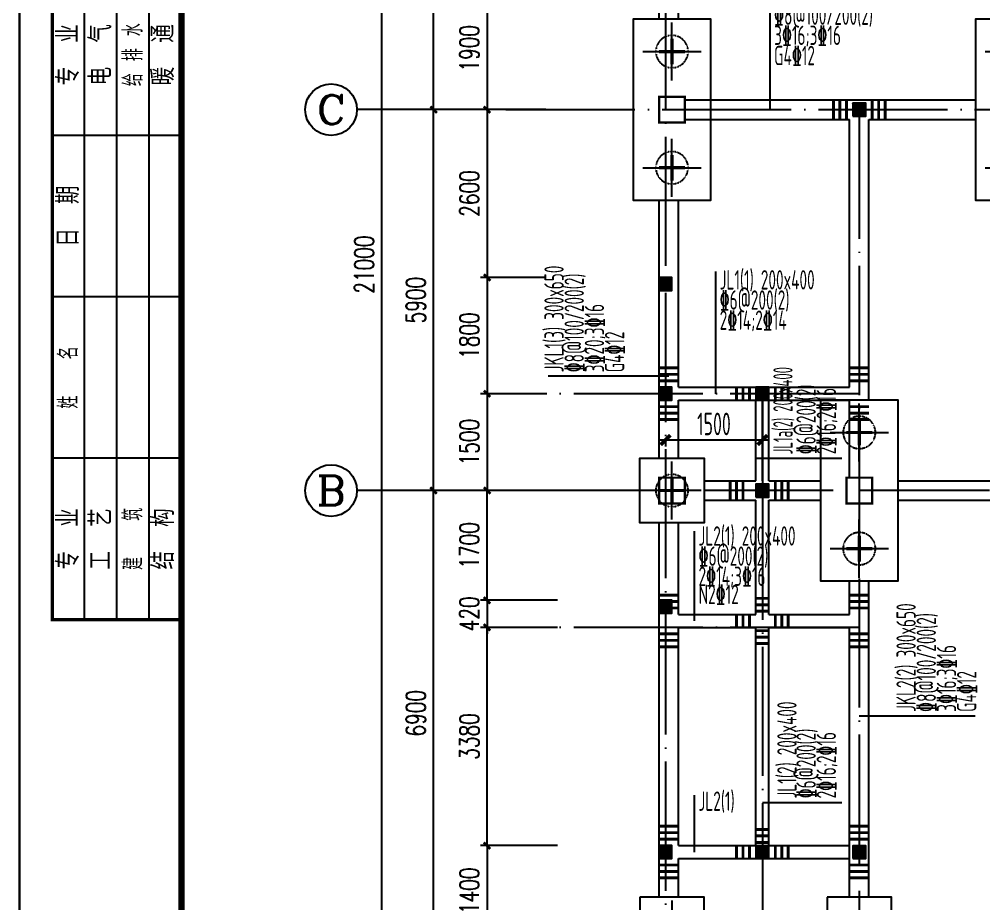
# Model space of a CAD drawing. Extents: x 5827 to 252697, y -546879 to 4066219.
# Drawn here: x 46554 to 61485, y -323895 to -310195 of the extents above; entities that cross this region are included whole.
import ezdxf
from ezdxf.enums import TextEntityAlignment as Align

# ---------------------------------------------------------------- set-up
doc = ezdxf.new("R2010")
doc.units = 0
doc.header["$MEASUREMENT"] = 0
doc.linetypes.add('DASHED', pattern=[0.75, 0.5, -0.25])
doc.linetypes.add('DOTE', pattern=[2.42, 2, -0.2, 0.02, -0.2])
for name, color, linetype in [('AXIS', 3, 'Continuous'), ('AXIS_TEXT', 7, 'Continuous'), ('COLUMN', 9, 'Continuous'), ('CT', 255, 'Continuous'), ('DOTE', 1, 'DOTE'), ('FRAME', 3, 'Continuous'), ('PILE_DASH', 9, 'DASHED'), ('PUB_WALL', 9, 'Continuous'), ('S_BEAM', 4, 'Continuous'), ('S_BEAMDIMMASS', 2, 'Continuous'), ('S_BEAMDIMMASSVER', 2, 'Continuous'), ('S_SUBBEAMHOOP', 1, 'Continuous'), ('WALL', 41, 'Continuous'), ('填充', 8, 'Continuous'), ('柱', 2, 'Continuous'), ('桩线', 3, 'Continuous')]:
    doc.layers.add(name, color=color, linetype=linetype)
doc.styles.add('_TCH_AXIS', font='COMPLEX', dxfattribs={"bigfont": 'GBCBIG'})
doc.styles.add('_TCH_DIM_T3', font='SIMPLEX', dxfattribs={"width": 0.705882, "bigfont": 'GBCBIG'})
doc.styles.add('COMPLEX', font='COMPLEX')
doc.styles.add('DXFS', font='txt.shx', dxfattribs={"width": 0.7, "bigfont": 'dxfs.shx'})
doc.styles.add('HZ', font='tssdeng.shx', dxfattribs={"width": 0.6, "bigfont": 'a.shx'})
doc.styles.get("Standard").update_dxf_attribs({"font": 'tssdeng.shx', "width": 0.6, "bigfont": 'a.shx'})
doc.dimstyles.new('_TCH_ARCH&&100', dxfattribs={"dimtxt": 297.5, "dimasz": 100, "dimexe": 100, "dimexo": 0, "dimgap": 126.25, "dimtad": 1, "dimdec": 0, "dimzin": 0, "dimdsep": 46, "dimtxsty": '_TCH_DIM_T3', "dimblk": 'ARCHTICK', "dimcen": 0.09, "dimclrt": 7, "dimazin": 2, "dimtfac": 1, "dimtdec": 0, "dimtix": 1, "dimtmove": 2, "dimatfit": 3, "dimfxl": 0, "dimtolj": 1, "dimtzin": 0, "dimarcsym": 0})
doc.dimstyles.new('DIMN', dxfattribs={"dimtxt": 350, "dimasz": 150, "dimexe": 100, "dimexo": 100, "dimgap": 75, "dimtad": 1, "dimdec": 0, "dimzin": 0, "dimdsep": 46, "dimtxsty": 'HZ', "dimblk": 'ARCHTICK', "dimcen": 0.09, "dimdle": 100, "dimclrd": 3, "dimclre": 3, "dimclrt": 7, "dimazin": 2, "dimtfac": 1, "dimtdec": 0, "dimtmove": 2, "dimatfit": 3, "dimldrblk": 'ARCHTICK', "dimfxl": 0, "dimtolj": 1, "dimtzin": 0, "dimarcsym": 0})

# ---------------------------------------------------------------- blocks, each defined once
blk = doc.blocks.new('A$C2F0C53E4')
at = {"layer": 'FRAME', "lineweight": 18}
blk.add_line((0, 0), (0, 42000), dxfattribs=at)
at = {"layer": 'FRAME'}
for points in [[(10, 42010, 20, 20, 0), (10, 10, 20, 20, 0), (59410, 10, 20, 20, 0), (59410, 42010, 20, 20, 0)], [(2510, 41010, 100, 100, 0), (2510, 1010, 100, 100, 0), (58410, 1010, 100, 100, 0), (58410, 41010, 100, 100, 0)]]:
    blk.add_lwpolyline(points, format="xyseb", close=True, dxfattribs=at)
blk.add_lwpolyline([(2510, 41010, 50, 50, 0), (510, 41010, 50, 50, 0), (510, 18510, 50, 50, 0), (2510, 18510, 50, 50, 0)], format="xyseb", dxfattribs=at)
for points in [[(1010, 18510), (1010, 41010)], [(1510, 18510), (1510, 41010)], [(2010, 18510), (2010, 41010)], [(2510, 26010), (510, 26010)], [(2510, 23510), (510, 23510)], [(2510, 21010), (510, 21010)]]:
    blk.add_lwpolyline(points, dxfattribs=at)
at = {"layer": 'FRAME', "char_height": 300, "attachment_point": 5, "rotation": 90, "style": 'DXFS'}
for s, insert, width in [('{\\f宋体|b0|i0|c134|p2;专\\Ftxt.shx,dxfs.shx|c134;  \\f宋体|b0|i0|c134|p2;业\\P}', (760, 27260), 1203.38), ('{\\f宋体|b0|i0|c134|p2;电\\Ftxt.shx,dxfs.shx|c134;  \\f宋体|b0|i0|c134|p2;气\\P}', (1260, 27260), 1182.38), ('给 排 水', (1760, 27260), 1352.62), ('{\\f宋体|b0|i0|c134|p2;暖\\Ftxt.shx,dxfs.shx|c134;  \\f宋体|b0|i0|c134|p2;通\\P}', (2230, 27260), 1200.75), ('{\\f宋体|b0|i0|c134|p2;日\\Ftxt.shx,dxfs.shx|c134;  \\f宋体|b0|i0|c134|p2;期\\P}', (760, 24760), 1132.5), ('姓   名', (760, 22260), 1185), ('{\\f宋体|b0|i0|c134|p2;专\\Ftxt.shx,dxfs.shx|c134;  \\f宋体|b0|i0|c134|p2;业\\P}', (760, 19760), 1203.38), ('{\\f宋体|b0|i0|c134|p2;工\\Ftxt.shx,dxfs.shx|c134;  \\f宋体|b0|i0|c134|p2;艺\\P}', (1260, 19760), 1177.12), ('建   筑', (1760, 19760), 1206), ('{\\f宋体|b0|i0|c134|p2;结\\Ftxt.shx,dxfs.shx|c134;  \\f宋体|b0|i0|c134|p2;构\\P}', (2230, 19760), 1192.88)]:
    blk.add_mtext(s, dxfattribs=dict(at, insert=insert, width=width))
blk = doc.blocks.new('_ArchTick')
at = {"color": 0, "linetype": 'ByBlock', "const_width": 0.4}
blk.add_lwpolyline([(-0.5, -0.5), (0.5, 0.5)], dxfattribs=at)
blk = doc.blocks.new('*D219')
at = {"layer": 'AXIS', "color": 0, "lineweight": -2, "transparency": 16777216}
for p, q in [((54085, -317495), (52868, -317495)), ((52968, -324395), (52968, -317495)), ((54085, -324395), (52868, -324395))]:
    blk.add_line(p, q, dxfattribs=at)
at = {"layer": 'Defpoints', "color": 0, "transparency": 16777216}
for p in [(52968, -317495), (54085, -317495), (54085, -324395)]:
    blk.add_point(p, dxfattribs=at)
at = {"layer": 'AXIS', "color": 0, "lineweight": -2, "transparency": 16777216, "xscale": 100, "yscale": 100, "zscale": 100}
for p, rotation in [((52968, -317495), 90), ((52968, -324395), 270)]:
    blk.add_blockref('_ArchTick', p, dxfattribs=dict(at, rotation=rotation))
at = {"layer": 'AXIS', "color": 7, "transparency": 16777216, "insert": (52693, -320945), "char_height": 297.5, "attachment_point": 5, "rotation": 90, "style": '_TCH_DIM_T3'}
blk.add_mtext('\\A1;6900', dxfattribs=at)
blk = doc.blocks.new('*D220')
at = {"layer": 'AXIS', "color": 0, "lineweight": -2, "transparency": 16777216}
for p, q in [((54085, -311595), (52868, -311595)), ((52968, -317495), (52968, -311595)), ((54085, -317495), (52868, -317495))]:
    blk.add_line(p, q, dxfattribs=at)
at = {"layer": 'Defpoints', "color": 0, "transparency": 16777216}
for p in [(52968, -311595), (54085, -311595), (54085, -317495)]:
    blk.add_point(p, dxfattribs=at)
at = {"layer": 'AXIS', "color": 0, "lineweight": -2, "transparency": 16777216, "xscale": 100, "yscale": 100, "zscale": 100}
for p, rotation in [((52968, -311595), 90), ((52968, -317495), 270)]:
    blk.add_blockref('_ArchTick', p, dxfattribs=dict(at, rotation=rotation))
at = {"layer": 'AXIS', "color": 7, "transparency": 16777216, "insert": (52693, -314545), "char_height": 297.5, "attachment_point": 5, "rotation": 90, "style": '_TCH_DIM_T3'}
blk.add_mtext('\\A1;5900', dxfattribs=at)
blk = doc.blocks.new('*D221')
at = {"layer": 'AXIS', "color": 0, "lineweight": -2, "transparency": 16777216}
for p, q in [((54085, -303595), (52868, -303595)), ((52968, -311595), (52968, -303595)), ((54085, -311595), (52868, -311595))]:
    blk.add_line(p, q, dxfattribs=at)
at = {"layer": 'Defpoints', "color": 0, "transparency": 16777216}
for p in [(52968, -303595), (54085, -303595), (54085, -311595)]:
    blk.add_point(p, dxfattribs=at)
at = {"layer": 'AXIS', "color": 0, "lineweight": -2, "transparency": 16777216, "xscale": 100, "yscale": 100, "zscale": 100}
for p, rotation in [((52968, -303595), 90), ((52968, -311595), 270)]:
    blk.add_blockref('_ArchTick', p, dxfattribs=dict(at, rotation=rotation))
at = {"layer": 'AXIS', "color": 7, "transparency": 16777216, "insert": (52693, -307595), "char_height": 297.5, "attachment_point": 5, "rotation": 90, "style": '_TCH_DIM_T3'}
blk.add_mtext('\\A1;8000', dxfattribs=at)
blk = doc.blocks.new('*D223')
at = {"layer": 'AXIS', "color": 0, "lineweight": -2, "transparency": 16777216}
for p, q in [((54085, -303495), (52068, -303495)), ((52168, -324495), (52168, -303495)), ((54085, -324495), (52068, -324495))]:
    blk.add_line(p, q, dxfattribs=at)
at = {"layer": 'Defpoints', "color": 0, "transparency": 16777216}
for p in [(52168, -303495), (54085, -303495), (54085, -324495)]:
    blk.add_point(p, dxfattribs=at)
at = {"layer": 'AXIS', "color": 0, "lineweight": -2, "transparency": 16777216, "xscale": 100, "yscale": 100, "zscale": 100}
for p, rotation in [((52168, -303495), 90), ((52168, -324495), 270)]:
    blk.add_blockref('_ArchTick', p, dxfattribs=dict(at, rotation=rotation))
at = {"layer": 'AXIS', "color": 7, "transparency": 16777216, "insert": (51893, -313995), "char_height": 297.5, "attachment_point": 5, "rotation": 90, "style": '_TCH_DIM_T3'}
blk.add_mtext('\\A1;21000', dxfattribs=at)
blk = doc.blocks.new('_AXISO')
blk.add_circle((0, 0), 0.5)
at = {"layer": 'AXIS_TEXT', "style": 'COMPLEX', "width": 1.041667}
blk.add_attdef('A', text='', height=0.56, dxfattribs=at).set_placement((-0.25, -0.28), (0.25, -0.28), align=Align.FIT)
blk = doc.blocks.new('A$C3FF750EC')
at = {"layer": 'CT', "color": 253, "ltscale": 10}
blk.add_lwpolyline([(0, 0), (0, 1000), (1000, 1000), (1000, 0), (0, 0), (0, 0)], dxfattribs=at)
at = {"layer": 'PILE_DASH', "color": 253, "ltscale": 0.2}
blk.add_lwpolyline([(750, 500, -1), (250, 500, -1)], format="xyb", close=True, dxfattribs=at)
blk.add_lwpolyline([(750, 500, -1), (250, 500, -1)], format="xyb", close=True, dxfattribs=at)
at = {"layer": '柱', "color": 253, "const_width": 35}
blk.add_lwpolyline([(300, 300), (700, 300), (700, 700), (300, 700)], close=True, dxfattribs=at)
at = {"layer": '桩线', "color": 253, "ltscale": 10}
for p, q in [((500, 50), (500, 950)), ((500, 50), (500, 950)), ((950, 500), (50, 500)), ((950, 500), (50, 500))]:
    blk.add_line(p, q, dxfattribs=at)
at = {"layer": '桩线', "color": 253, "const_width": 50}
for points in [[(500, 700), (500, 300)], [(500, 700), (500, 300)], [(300, 500), (700, 500)], [(300, 500), (700, 500)]]:
    blk.add_lwpolyline(points, dxfattribs=at)
blk = doc.blocks.new('A$C7FC62AA9')
at = {"layer": 'CT', "color": 253, "ltscale": 10}
blk.add_lwpolyline([(1200, 0), (1200, 2800), (0, 2800), (0, 0), (1200, 0), (1200, 0)], dxfattribs=at)
at = {"layer": 'Defpoints', "color": 253, "ltscale": 0.5}
blk.add_point((600, 1400), dxfattribs=at)
at = {"layer": 'PILE_DASH', "color": 253, "ltscale": 0.2}
for points in [[(350, 2300, 1), (850, 2300, 1)], [(350, 500, 1), (850, 500, 1)]]:
    blk.add_lwpolyline(points, format="xyb", close=True, dxfattribs=at)
at = {"layer": '柱', "color": 253, "const_width": 35}
blk.add_lwpolyline([(400, 1200), (800, 1200), (800, 1600), (400, 1600)], close=True, dxfattribs=at)
at = {"layer": '桩线', "color": 253, "ltscale": 10}
for p, q in [((600, 1850), (600, 2750)), ((150, 2300), (1050, 2300)), ((600, 50), (600, 950)), ((150, 500), (1050, 500))]:
    blk.add_line(p, q, dxfattribs=at)
at = {"layer": '桩线', "color": 253, "const_width": 50}
for points in [[(600, 2500), (600, 2100)], [(800, 2300), (400, 2300)], [(600, 700), (600, 300)], [(800, 500), (400, 500)]]:
    blk.add_lwpolyline(points, dxfattribs=at)
blk = doc.blocks.new('*D410')
at = {"layer": 'AXIS', "color": 0, "lineweight": -2, "transparency": 16777216}
for p, q in [((54838, -317495), (53696, -317495)), ((53796, -319195), (53796, -317495)), ((54888, -319195), (53696, -319195))]:
    blk.add_line(p, q, dxfattribs=at)
at = {"layer": 'Defpoints', "color": 0, "transparency": 16777216}
for p in [(53796, -317495), (54838, -317495), (54888, -319195)]:
    blk.add_point(p, dxfattribs=at)
at = {"layer": 'AXIS', "color": 0, "lineweight": -2, "transparency": 16777216, "xscale": 100, "yscale": 100, "zscale": 100}
for p, rotation in [((53796, -317495), 90), ((53796, -319195), 270)]:
    blk.add_blockref('_ArchTick', p, dxfattribs=dict(at, rotation=rotation))
at = {"layer": 'AXIS', "color": 7, "transparency": 16777216, "insert": (53522, -318345), "char_height": 297.5, "attachment_point": 5, "rotation": 90, "style": '_TCH_DIM_T3'}
blk.add_mtext('\\A1;1700', dxfattribs=at)
blk = doc.blocks.new('*D411')
at = {"layer": 'AXIS', "color": 0, "lineweight": -2, "transparency": 16777216}
for p, q in [((54888, -322995), (53696, -322995)), ((53796, -322995), (53796, -324395)), ((54818, -324395), (53696, -324395))]:
    blk.add_line(p, q, dxfattribs=at)
at = {"layer": 'Defpoints', "color": 0, "transparency": 16777216}
for p in [(54888, -322995), (53796, -324395), (54818, -324395)]:
    blk.add_point(p, dxfattribs=at)
at = {"layer": 'AXIS', "color": 0, "lineweight": -2, "transparency": 16777216, "xscale": 100, "yscale": 100, "zscale": 100}
for p, rotation in [((53796, -322995), 90), ((53796, -324395), 270)]:
    blk.add_blockref('_ArchTick', p, dxfattribs=dict(at, rotation=rotation))
at = {"layer": 'AXIS', "color": 7, "transparency": 16777216, "insert": (53522, -323695), "char_height": 297.5, "attachment_point": 5, "rotation": 90, "style": '_TCH_DIM_T3'}
blk.add_mtext('\\A1;1400', dxfattribs=at)
blk = doc.blocks.new('*D412')
at = {"layer": 'AXIS', "color": 0, "lineweight": -2, "transparency": 16777216}
for p, q in [((54788, -319615), (53696, -319615)), ((53796, -322995), (53796, -319615)), ((54788, -322995), (53696, -322995))]:
    blk.add_line(p, q, dxfattribs=at)
at = {"layer": 'Defpoints', "color": 0, "transparency": 16777216}
for p in [(53796, -319615), (54788, -319615), (54788, -322995)]:
    blk.add_point(p, dxfattribs=at)
at = {"layer": 'AXIS', "color": 0, "lineweight": -2, "transparency": 16777216, "xscale": 100, "yscale": 100, "zscale": 100}
for p, rotation in [((53796, -319615), 90), ((53796, -322995), 270)]:
    blk.add_blockref('_ArchTick', p, dxfattribs=dict(at, rotation=rotation))
at = {"layer": 'AXIS', "color": 7, "transparency": 16777216, "insert": (53522, -321305), "char_height": 297.5, "attachment_point": 5, "rotation": 90, "style": '_TCH_DIM_T3'}
blk.add_mtext('\\A1;3380', dxfattribs=at)
blk = doc.blocks.new('*D414')
at = {"layer": 'AXIS', "color": 0, "lineweight": -2, "transparency": 16777216}
for p, q in [((54707, -315995), (53697, -315995)), ((53797, -315995), (53797, -317495)), ((54707, -317495), (53697, -317495))]:
    blk.add_line(p, q, dxfattribs=at)
at = {"layer": 'Defpoints', "color": 0, "transparency": 16777216}
for p in [(54707, -315995), (53797, -317495), (54707, -317495)]:
    blk.add_point(p, dxfattribs=at)
at = {"layer": 'AXIS', "color": 0, "lineweight": -2, "transparency": 16777216, "xscale": 100, "yscale": 100, "zscale": 100}
for p, rotation in [((53797, -315995), 90), ((53797, -317495), 270)]:
    blk.add_blockref('_ArchTick', p, dxfattribs=dict(at, rotation=rotation))
at = {"layer": 'AXIS', "color": 7, "transparency": 16777216, "insert": (53522, -316745), "char_height": 297.5, "attachment_point": 5, "rotation": 90, "style": '_TCH_DIM_T3'}
blk.add_mtext('\\A1;1500', dxfattribs=at)
blk = doc.blocks.new('*D415')
at = {"layer": 'AXIS', "color": 0, "lineweight": -2, "transparency": 16777216}
for p, q in [((54707, -314195), (53697, -314195)), ((53797, -314195), (53797, -315995)), ((54707, -315995), (53697, -315995))]:
    blk.add_line(p, q, dxfattribs=at)
at = {"layer": 'Defpoints', "color": 0, "transparency": 16777216}
for p in [(54707, -314195), (53797, -315995), (54707, -315995)]:
    blk.add_point(p, dxfattribs=at)
at = {"layer": 'AXIS', "color": 0, "lineweight": -2, "transparency": 16777216, "xscale": 100, "yscale": 100, "zscale": 100}
for p, rotation in [((53797, -314195), 90), ((53797, -315995), 270)]:
    blk.add_blockref('_ArchTick', p, dxfattribs=dict(at, rotation=rotation))
at = {"layer": 'AXIS', "color": 7, "transparency": 16777216, "insert": (53522, -315095), "char_height": 297.5, "attachment_point": 5, "rotation": 90, "style": '_TCH_DIM_T3'}
blk.add_mtext('\\A1;1800', dxfattribs=at)
blk = doc.blocks.new('*D416')
at = {"layer": 'AXIS', "color": 0, "lineweight": -2, "transparency": 16777216}
for p, q in [((54707, -311595), (53697, -311595)), ((53797, -311595), (53797, -314195)), ((54707, -314195), (53697, -314195))]:
    blk.add_line(p, q, dxfattribs=at)
at = {"layer": 'Defpoints', "color": 0, "transparency": 16777216}
for p in [(54707, -311595), (53797, -314195), (54707, -314195)]:
    blk.add_point(p, dxfattribs=at)
at = {"layer": 'AXIS', "color": 0, "lineweight": -2, "transparency": 16777216, "xscale": 100, "yscale": 100, "zscale": 100}
for p, rotation in [((53797, -311595), 90), ((53797, -314195), 270)]:
    blk.add_blockref('_ArchTick', p, dxfattribs=dict(at, rotation=rotation))
at = {"layer": 'AXIS', "color": 7, "transparency": 16777216, "insert": (53522, -312895), "char_height": 297.5, "attachment_point": 5, "rotation": 90, "style": '_TCH_DIM_T3'}
blk.add_mtext('\\A1;2600', dxfattribs=at)
blk = doc.blocks.new('*D417')
at = {"layer": 'AXIS', "color": 0, "lineweight": -2, "transparency": 16777216}
for p, q in [((54707, -309695), (53697, -309695)), ((53797, -309695), (53797, -311595)), ((54707, -311595), (53697, -311595))]:
    blk.add_line(p, q, dxfattribs=at)
at = {"layer": 'Defpoints', "color": 0, "transparency": 16777216}
for p in [(54707, -309695), (53797, -311595), (54707, -311595)]:
    blk.add_point(p, dxfattribs=at)
at = {"layer": 'AXIS', "color": 0, "lineweight": -2, "transparency": 16777216, "xscale": 100, "yscale": 100, "zscale": 100}
for p, rotation in [((53797, -309695), 90), ((53797, -311595), 270)]:
    blk.add_blockref('_ArchTick', p, dxfattribs=dict(at, rotation=rotation))
at = {"layer": 'AXIS', "color": 7, "transparency": 16777216, "insert": (53522, -310645), "char_height": 297.5, "attachment_point": 5, "rotation": 90, "style": '_TCH_DIM_T3'}
blk.add_mtext('\\A1;1900', dxfattribs=at)
blk = doc.blocks.new('*D488')
at = {"layer": 'AXIS', "color": 0, "lineweight": -2, "transparency": 16777216}
for p, q in [((54888, -319195), (53696, -319195)), ((53796, -319195), (53796, -319095)), ((53796, -319195), (53796, -319615)), ((54888, -319615), (53696, -319615)), ((53796, -319615), (53796, -319715))]:
    blk.add_line(p, q, dxfattribs=at)
at = {"layer": 'Defpoints', "color": 0, "transparency": 16777216}
for p in [(54888, -319195), (53796, -319615), (54888, -319615)]:
    blk.add_point(p, dxfattribs=at)
at = {"layer": 'AXIS', "color": 0, "lineweight": -2, "transparency": 16777216, "xscale": 100, "yscale": 100, "zscale": 100}
for p, rotation in [((53796, -319195), 270), ((53796, -319615), 90)]:
    blk.add_blockref('_ArchTick', p, dxfattribs=dict(at, rotation=rotation))
at = {"layer": 'AXIS', "color": 7, "transparency": 16777216, "insert": (53522, -319405), "char_height": 297.5, "attachment_point": 5, "rotation": 90, "style": '_TCH_DIM_T3'}
blk.add_mtext('\\A1;420', dxfattribs=at)
blk = doc.blocks.new('*D554')
at = {"color": 3, "lineweight": -2, "ltscale": 1000, "transparency": 16777216}
for p, q in [((58159, -316713), (56459, -316713)), ((56559, -316714), (56559, -316813)), ((58059, -316714), (58059, -316813))]:
    blk.add_line(p, q, dxfattribs=at)
at = {"layer": 'Defpoints', "color": 0, "ltscale": 1000, "transparency": 16777216}
for p in [(56559, -316614), (58059, -316614), (56559, -316713)]:
    blk.add_point(p, dxfattribs=at)
at = {"color": 3, "lineweight": -2, "ltscale": 1000, "transparency": 16777216, "xscale": 150, "yscale": 150, "zscale": 150, "rotation": 180}
blk.add_blockref('_ArchTick', (56559, -316713), dxfattribs=at)
at = {"color": 3, "lineweight": -2, "ltscale": 1000, "transparency": 16777216, "xscale": 150, "yscale": 150, "zscale": 150}
blk.add_blockref('_ArchTick', (58059, -316713), dxfattribs=at)
at = {"color": 7, "ltscale": 1000, "transparency": 16777216, "insert": (57309, -316463), "char_height": 350, "attachment_point": 5, "style": 'HZ'}
blk.add_mtext('\\A1;1500', dxfattribs=at)

msp = doc.modelspace()

# ---------------------------------------------------------------- hatches: boundary and pattern name
at = {"layer": 'COLUMN'}
h = msp.add_hatch(dxfattribs=at)
h.set_pattern_fill('ANSI31', color=0)
h.set_pattern_definition([(45, (8421.72357, -125957.20436), (-0.08838834765, 0.08838834765), [])])
h.paths.add_polyline_path([(59459.224, -311695.204), (59659.224, -311695.204), (59659.224, -311495.204), (59459.224, -311495.204)])
h = msp.add_hatch(dxfattribs=at)
h.set_pattern_fill('ANSI31', color=0)
h.set_pattern_definition([(45, (5421.72357, -128657.20436), (-0.08838834765, 0.08838834765), [])])
h.paths.add_polyline_path([(56459.224, -314395.204), (56659.224, -314395.204), (56659.224, -314195.204), (56459.224, -314195.204)])
h = msp.add_hatch(dxfattribs=at)
h.set_pattern_fill('ANSI31', color=0)
h.set_pattern_definition([(45, (5421.72357, -130357.20436), (-0.08838834765, 0.08838834765), [])])
h.paths.add_polyline_path([(56459.224, -316095.204), (56659.224, -316095.204), (56659.224, -315895.204), (56459.224, -315895.204)])
h = msp.add_hatch(dxfattribs=at)
h.set_pattern_fill('ANSI31', color=0)
h.set_pattern_definition([(45, (7021.72357, -130357.20436), (-0.08838834765, 0.08838834765), [])])
h.paths.add_polyline_path([(57959.224, -316095.204), (58159.224, -316095.204), (58159.224, -315895.204), (57959.224, -315895.204)])
h = msp.add_hatch(dxfattribs=at)
h.set_pattern_fill('ANSI31', color=0)
h.set_pattern_definition([(45, (7021.72357, -131857.20436), (-0.08838834765, 0.08838834765), [])])
h.paths.add_polyline_path([(57959.224, -317595.204), (58159.224, -317595.204), (58159.224, -317395.204), (57959.224, -317395.204)])
h = msp.add_hatch(dxfattribs=at)
h.set_pattern_fill('ANSI31', color=0)
h.set_pattern_definition([(45, (5421.72357, -133657.20436), (-0.08838834765, 0.08838834765), [])])
h.paths.add_polyline_path([(56459.224, -319395.204), (56659.224, -319395.204), (56659.224, -319195.204), (56459.224, -319195.204)])
h = msp.add_hatch(dxfattribs=at)
h.set_pattern_fill('ANSI31', color=0)
h.set_pattern_definition([(45, (5421.72357, -137457.0605), (-0.08838834765, 0.08838834765), [])])
h.paths.add_polyline_path([(56459.224, -323195.06), (56659.224, -323195.06), (56659.224, -322995.06), (56459.224, -322995.06)])
h = msp.add_hatch(dxfattribs=at)
h.set_pattern_fill('ANSI31', color=0)
h.set_pattern_definition([(45, (6921.72357, -137459.0605), (-0.08838834765, 0.08838834765), [])])
h.paths.add_polyline_path([(57959.224, -323197.06), (58159.224, -323197.06), (58159.224, -322997.06), (57959.224, -322997.06)])
h = msp.add_hatch(dxfattribs=at)
h.set_pattern_fill('ANSI31', color=0)
h.set_pattern_definition([(45, (8421.72357, -137459.0605), (-0.08838834765, 0.08838834765), [])])
h.paths.add_polyline_path([(59459.224, -323197.06), (59659.224, -323197.06), (59659.224, -322997.06), (59459.224, -322997.06)])
at = {"layer": 'PUB_WALL'}
msp.add_hatch(color=256, dxfattribs=at).paths.add_polyline_path([(56659.224, -319195.204), (56459.224, -319195.204), (56499.224, -319235.204), (56619.224, -319235.204)])

# ---------------------------------------------------------------- linework, layer by layer
at = {"layer": 'AXIS'}
for p, q in [((54084.965, -311595.204), (51781.758, -311595.204)), ((54084.965, -317495.204), (51781.758, -317495.204))]:
    msp.add_line(p, q, dxfattribs=at)
at = {"layer": 'COLUMN', "color": 0}
for points in [[(59459.224, -311695.204), (59659.224, -311695.204), (59659.224, -311495.204), (59459.224, -311495.204)], [(56459.224, -314395.204), (56659.224, -314395.204), (56659.224, -314195.204), (56459.224, -314195.204)], [(56459.224, -316095.204), (56659.224, -316095.204), (56659.224, -315895.204), (56459.224, -315895.204)], [(57959.224, -316095.204), (58159.224, -316095.204), (58159.224, -315895.204), (57959.224, -315895.204)], [(57959.224, -317595.204), (58159.224, -317595.204), (58159.224, -317395.204), (57959.224, -317395.204)], [(56459.224, -319395.204), (56659.224, -319395.204), (56659.224, -319195.204), (56459.224, -319195.204)], [(56459.224, -323195.06), (56659.224, -323195.06), (56659.224, -322995.06), (56459.224, -322995.06)], [(57959.224, -323197.06), (58159.224, -323197.06), (58159.224, -322997.06), (57959.224, -322997.06)], [(59459.224, -323197.06), (59659.224, -323197.06), (59659.224, -322997.06), (59459.224, -322997.06)]]:
    msp.add_lwpolyline(points, close=True, dxfattribs=at)
at = {"layer": 'DOTE', "linetype": 'DOTE', "ltscale": 1000}
for p, q in [((56559.224, -302334.121), (56559.224, -325656.288)), ((54084.965, -311595.204), (68833.482, -311595.204)), ((59559.224, -311595.204), (59559.224, -325656.288)), ((59559.224, -315995.204), (54084.965, -315995.204)), ((58059.224, -315995.204), (58059.224, -317495.204)), ((68833.482, -317495.204), (54084.965, -317495.204)), ((58059.224, -317495.204), (58059.224, -325771.996)), ((59559.224, -319615.204), (54084.965, -319615.204))]:
    msp.add_line(p, q, dxfattribs=at)
at = {"layer": 'S_BEAM'}
for p, q in [((56459.224, -310195.204), (56459.224, -307595.203)), ((56759.224, -310195.204), (56759.224, -307595.203)), ((56859.224, -311445.204), (59559.224, -311445.204)), ((59559.224, -311445.204), (61359.224, -311445.204)), ((56859.224, -311745.204), (59409.224, -311745.204)), ((59409.224, -315895.204), (59409.224, -311745.204)), ((59709.224, -311745.204), (61359.224, -311745.204)), ((59709.224, -315995.204), (59709.224, -311745.204)), ((56459.224, -314545.204), (56459.224, -312995.204)), ((56759.224, -314545.204), (56759.224, -312995.204)), ((56459.224, -315995.204), (56459.224, -314545.204)), ((56759.224, -315895.204), (56759.224, -314545.204)), ((56759.224, -315895.204), (57959.224, -315895.204)), ((57959.224, -315895.204), (59409.224, -315895.204)), ((56459.224, -316995.204), (56459.224, -315995.204)), ((59709.224, -316095.204), (59709.224, -315995.204)), ((56759.224, -316995.204), (56759.224, -316095.204)), ((56759.224, -316095.204), (57959.224, -316095.204)), ((57959.224, -317345.204), (57959.224, -316095.204)), ((58059.224, -317345.204), (58059.224, -316095.204)), ((58159.224, -316095.204), (59409.224, -316095.204)), ((58159.224, -317345.204), (58159.224, -316095.204)), ((59409.224, -317295.204), (59409.224, -316095.204)), ((57159.222, -317345.204), (57959.224, -317345.204)), ((58159.224, -317345.204), (58959.224, -317345.204)), ((60159.224, -317345.204), (61959.224, -317345.204)), ((57159.222, -317645.204), (57959.224, -317645.204)), ((57959.224, -319415.204), (57959.224, -317645.204)), ((58159.224, -317645.204), (58959.224, -317645.204)), ((58159.224, -319415.204), (58159.224, -317645.204)), ((60159.224, -317645.204), (61959.224, -317645.204)), ((56459.224, -319515.204), (56459.224, -317995.204)), ((56759.224, -319415.204), (56759.224, -317995.204)), ((59409.224, -319415.204), (59409.224, -318895.204)), ((59709.224, -323795.204), (59709.224, -318895.204)), ((56459.224, -323093.204), (56459.224, -319515.204)), ((56759.224, -319415.204), (57959.224, -319415.204)), ((58159.224, -319415.204), (59409.224, -319415.204)), ((56759.224, -319615.204), (57959.224, -319615.204)), ((56759.224, -322995.204), (56759.224, -319615.204)), ((57959.224, -322995.204), (57959.224, -319615.204)), ((58159.224, -322995.204), (58159.224, -319615.204)), ((58159.224, -319615.204), (59409.224, -319615.204)), ((59409.224, -323795.204), (59409.224, -319615.204)), ((56459.224, -323795.204), (56459.224, -323093.204)), ((56759.224, -322995.204), (57959.224, -322995.204)), ((58159.224, -322995.204), (59409.224, -322995.204)), ((56759.224, -323795.204), (56759.224, -323195.204)), ((56759.224, -323195.204), (59409.224, -323195.204))]:
    msp.add_line(p, q, dxfattribs=at)
at = {"layer": 'S_BEAMDIMMASS'}
for p, q in [((58179.224, -311595.204), (58179.224, -309726.454)), ((57336.224, -315995.204), (57336.224, -314102.454)), ((57009.224, -319515.204), (57009.224, -318126.5)), ((57009.224, -323095.204), (57009.224, -322213.954))]:
    msp.add_line(p, q, dxfattribs=at)
at = {"layer": 'S_BEAMDIMMASSVER'}
for p, q in [((56609.224, -315725.204), (54740.474, -315725.204)), ((57959.224, -316994.704), (59289, -316994.704)), ((59559.224, -320984.704), (61353, -320984.704)), ((58059.224, -322325.204), (59289, -322325.204))]:
    msp.add_line(p, q, dxfattribs=at)
at = {"layer": 'S_SUBBEAMHOOP', "const_width": 44.9}
for points in [[(59159.224, -311445.204), (59159.224, -311745.204)], [(59259.224, -311445.204), (59259.224, -311745.204)], [(59359.224, -311445.204), (59359.224, -311745.204)], [(59759.224, -311445.204), (59759.224, -311745.204)], [(59859.224, -311445.204), (59859.224, -311745.204)], [(59959.224, -311445.204), (59959.224, -311745.204)], [(56459.224, -315595.204), (56759.224, -315595.204)], [(59409.224, -315595.204), (59709.224, -315595.204)], [(56459.224, -315695.204), (56759.224, -315695.204)], [(56459.224, -315795.204), (56759.224, -315795.204)], [(59409.224, -315695.204), (59709.224, -315695.204)], [(59409.224, -315795.204), (59709.224, -315795.204)], [(57659.224, -315895.204), (57659.224, -316095.204)], [(57759.224, -315895.204), (57759.224, -316095.204)], [(57859.224, -315895.204), (57859.224, -316095.204)], [(58259.224, -315895.204), (58259.224, -316095.204)], [(58359.224, -315895.204), (58359.224, -316095.204)], [(58459.224, -315895.204), (58459.224, -316095.204)], [(56459.224, -316195.204), (56759.224, -316195.204)], [(59409.224, -316195.204), (59709.224, -316195.204)], [(56459.224, -316295.204), (56759.224, -316295.204)], [(56459.224, -316395.204), (56759.224, -316395.204)], [(59409.224, -316295.204), (59709.224, -316295.204)], [(59409.224, -316395.204), (59709.224, -316395.204)], [(57559.224, -317345.204), (57559.224, -317645.204)], [(57659.224, -317345.204), (57659.224, -317645.204)], [(57759.224, -317345.204), (57759.224, -317645.204)], [(58259.224, -317345.204), (58259.224, -317645.204)], [(58359.224, -317345.204), (58359.224, -317645.204)], [(58459.224, -317345.204), (58459.224, -317645.204)], [(56459.224, -319115.204), (56759.224, -319115.204)], [(56459.224, -319215.204), (56759.224, -319215.204)], [(57959.224, -319165.204), (58159.224, -319165.204)], [(59409.224, -319115.204), (59709.224, -319115.204)], [(59409.224, -319215.204), (59709.224, -319215.204)], [(56459.224, -319315.204), (56759.224, -319315.204)], [(57959.224, -319265.204), (58159.224, -319265.204)], [(57959.224, -319365.204), (58159.224, -319365.204)], [(59409.224, -319315.204), (59709.224, -319315.204)], [(57659.224, -319415.204), (57659.224, -319615.204)], [(57759.224, -319415.204), (57759.224, -319615.204)], [(57859.224, -319415.204), (57859.224, -319615.204)], [(58259.224, -319415.204), (58259.224, -319615.204)], [(58359.224, -319415.204), (58359.224, -319615.204)], [(58459.224, -319415.204), (58459.224, -319615.204)], [(57959.224, -319665.204), (58159.224, -319665.204)], [(56459.224, -319715.204), (56759.224, -319715.204)], [(56459.224, -319815.204), (56759.224, -319815.204)], [(57959.224, -319765.204), (58159.224, -319765.204)], [(59409.224, -319715.204), (59709.224, -319715.204)], [(59409.224, -319815.204), (59709.224, -319815.204)], [(56459.224, -319915.204), (56759.224, -319915.204)], [(57959.224, -319865.204), (58159.224, -319865.204)], [(59409.224, -319915.204), (59709.224, -319915.204)], [(56459.224, -322695.204), (56759.224, -322695.204)], [(56459.224, -322795.204), (56759.224, -322795.204)], [(57959.224, -322745.204), (58159.224, -322745.204)], [(59409.224, -322695.204), (59709.224, -322695.204)], [(59409.224, -322795.204), (59709.224, -322795.204)], [(56459.224, -322895.204), (56759.224, -322895.204)], [(57959.224, -322845.204), (58159.224, -322845.204)], [(57959.224, -322945.204), (58159.224, -322945.204)], [(59409.224, -322895.204), (59709.224, -322895.204)], [(57659.224, -322995.204), (57659.224, -323195.204)], [(57759.224, -322995.204), (57759.224, -323195.204)], [(57859.224, -322995.204), (57859.224, -323195.204)], [(58259.224, -322995.204), (58259.224, -323195.204)], [(58359.224, -322995.204), (58359.224, -323195.204)], [(58459.224, -322995.204), (58459.224, -323195.204)], [(56459.224, -323295.204), (56759.224, -323295.204)], [(56459.224, -323395.204), (56759.224, -323395.204)], [(59409.224, -323295.204), (59709.224, -323295.204)], [(59409.224, -323395.204), (59709.224, -323395.204)], [(56459.224, -323495.204), (56759.224, -323495.204)], [(59409.224, -323495.204), (59709.224, -323495.204)]]:
    msp.add_lwpolyline(points, dxfattribs=at)
at = {"layer": 'WALL'}
msp.add_line((56659.224, -319195.204), (56459.224, -319195.204), dxfattribs=at)

# ---------------------------------------------------------------- block references
for name, p in [('A$C7FC62AA9', (56059.212, -312995.205)), ('A$C7FC62AA9', (61359.212, -312995.205)), ('A$C7FC62AA9', (58959.212, -318895.205)), ('A$C3FF750EC', (56159.221, -317995.204))]:
    msp.add_blockref(name, p)
at = {"xscale": -1, "rotation": 180}
for p in [(56159.221, -323795.205), (59059.223, -323795.205)]:
    msp.add_blockref('A$C3FF750EC', p, dxfattribs=at)
at = {"layer": 'AXIS'}
ref = msp.add_blockref('_AXISO', (51381.758, -311595.204), dxfattribs=dict(at, xscale=800, yscale=800, zscale=800))
ref.add_attrib('A', 'C', dxfattribs={"layer": 'AXIS_TEXT', "height": 452.548, "style": '_TCH_AXIS', "width": 1.4}).set_placement((51155.484, -311821.479), (51608.032, -311821.479), align=Align.FIT)
ref = msp.add_blockref('_AXISO', (51381.758, -317495.204), dxfattribs=dict(at, xscale=800, yscale=800, zscale=800))
ref.add_attrib('A', 'B', dxfattribs={"layer": 'AXIS_TEXT', "height": 452.548, "style": '_TCH_AXIS', "width": 1.235294}).set_placement((51155.484, -317721.479), (51608.032, -317721.479), align=Align.FIT)
at = {"layer": '填充'}
msp.add_blockref('A$C2F0C53E4', (46554, -338004.5), dxfattribs=at)

# ---------------------------------------------------------------- texts
at = {"layer": 'S_BEAMDIMMASS', "width": 0.6}
for s, p in [('%%1328@100/200(2)', (58240.474, -310281.454)), ('3%%13216;3%%13216', (58240.474, -310593.954)), ('G4%%13212', (58240.474, -310906.454)), ('JL1(1) 200x400', (57397.474, -314380.954)), ('%%1326@200(2)', (57397.474, -314693.454)), ('2%%13214;2%%13214', (57397.474, -315005.954)), ('JL2(1) 200x400', (57070.474, -318348.454)), ('%%1326@200(2)', (57070.474, -318660.954)), ('2%%13214;3%%13216', (57070.474, -318973.454)), ('N2%%13212', (57070.474, -319252.954)), ('JL2(1)', (57070.474, -322456.454))]:
    msp.add_text(s, height=300, dxfattribs=at).set_placement(p)
at = {"layer": 'S_BEAMDIMMASSVER'}
for s, width, p in [('JKL1(3) 300x650', 0.6, (54982.974, -315663.954)), ('%%1328@100/200(2)', 0.6, (55295.474, -315663.954)), ('3%%13220;3%%13216', 0.6, (55607.974, -315663.954)), ('G4%%13212', 0.6, (55920.474, -315663.954)), ('JL1a(2) 200x400', 0.5, (58526.75, -316933.454)), ('%%1326@200(2)', 0.6, (58885.75, -316933.454)), ('2%%13216;2%%13216', 0.6, (59198.25, -316933.454)), ('JKL2(2) 300x650', 0.6, (60433.75, -320923.454)), ('%%1328@100/200(2)', 0.6, (60746.25, -320923.454)), ('3%%13216;3%%13216', 0.6, (61058.75, -320923.454)), ('G4%%13212', 0.6, (61371.25, -320923.454)), ('JL1(2) 200x400', 0.6, (58588.75, -322263.954)), ('%%1326@200(2)', 0.6, (58885.75, -322263.954)), ('2%%13216;2%%13216', 0.6, (59198.25, -322263.954))]:
    msp.add_text(s, height=300, rotation=90, dxfattribs=dict(at, width=width)).set_placement(p)

# ---------------------------------------------------------------- dimensions: what is measured, and where the dimension line sits
at = {"ltscale": 1000}
dim = msp.add_linear_dim(base=(56559.224, -316713), p1=(58059.224, -316614), p2=(56559.224, -316614), dimstyle='DIMN', override={"dimfxl": 100}, dxfattribs=at)
dim.commit()
dim.dimension.update_dxf_attribs({"geometry": '*D554', "text_midpoint": (57309.224, -316463)})
at = {"layer": 'AXIS'}
for p1, p2, distance, picture, middle in [((54084.965, -324495.204), (54084.965, -303495.204), 1917, '*D223', (51892.965, -313995.204)), ((54084.965, -311595.204), (54084.965, -303595.204), 1117, '*D221', (52692.965, -307595.204)), ((54084.965, -317495.204), (54084.965, -311595.204), 1117, '*D220', (52692.965, -314545.204)), ((54084.965, -324395.204), (54084.965, -317495.204), 1117, '*D219', (52692.965, -320945.204))]:
    dim = msp.add_aligned_dim(p1=p1, p2=p2, distance=distance, dimstyle='_TCH_ARCH&&100', dxfattribs=at)
    dim.commit()
    dim.dimension.update_dxf_attribs({"geometry": picture, "text_midpoint": middle})
for base, p1, p2, picture, middle in [((53796.5, -311595.204), (54707.224, -309695.204), (54707.224, -311595.204), '*D417', (53521.5, -310645.204)), ((53796.5, -314195.204), (54707.224, -311595.204), (54707.224, -314195.204), '*D416', (53521.5, -312895.204)), ((53796.5, -315995.204), (54707.224, -314195.204), (54707.224, -315995.204), '*D415', (53521.5, -315095.204)), ((53796.5, -317495.204), (54707.224, -315995.204), (54707.224, -317495.204), '*D414', (53521.5, -316745.204)), ((53796.5, -317495.204), (54888.224, -319195.204), (54838.222, -317495.204), '*D410', (53521.5, -318345.204)), ((53796.5, -319615.204), (54888.224, -319195.204), (54888.224, -319615.204), '*D488', (53521.5, -319405.204)), ((53796.5, -319615.204), (54788.224, -322995.06), (54788.224, -319615.204), '*D412', (53521.5, -321305.132)), ((53796.5, -324395.204), (54888.224, -322995.06), (54818, -324395.204), '*D411', (53521.5, -323695.132))]:
    dim = msp.add_linear_dim(base=base, p1=p1, p2=p2, angle=90, dimstyle='_TCH_ARCH&&100', dxfattribs=at)
    dim.commit()
    dim.dimension.update_dxf_attribs({"geometry": picture, "text_midpoint": middle})

doc.saveas('drawing.dxf')
